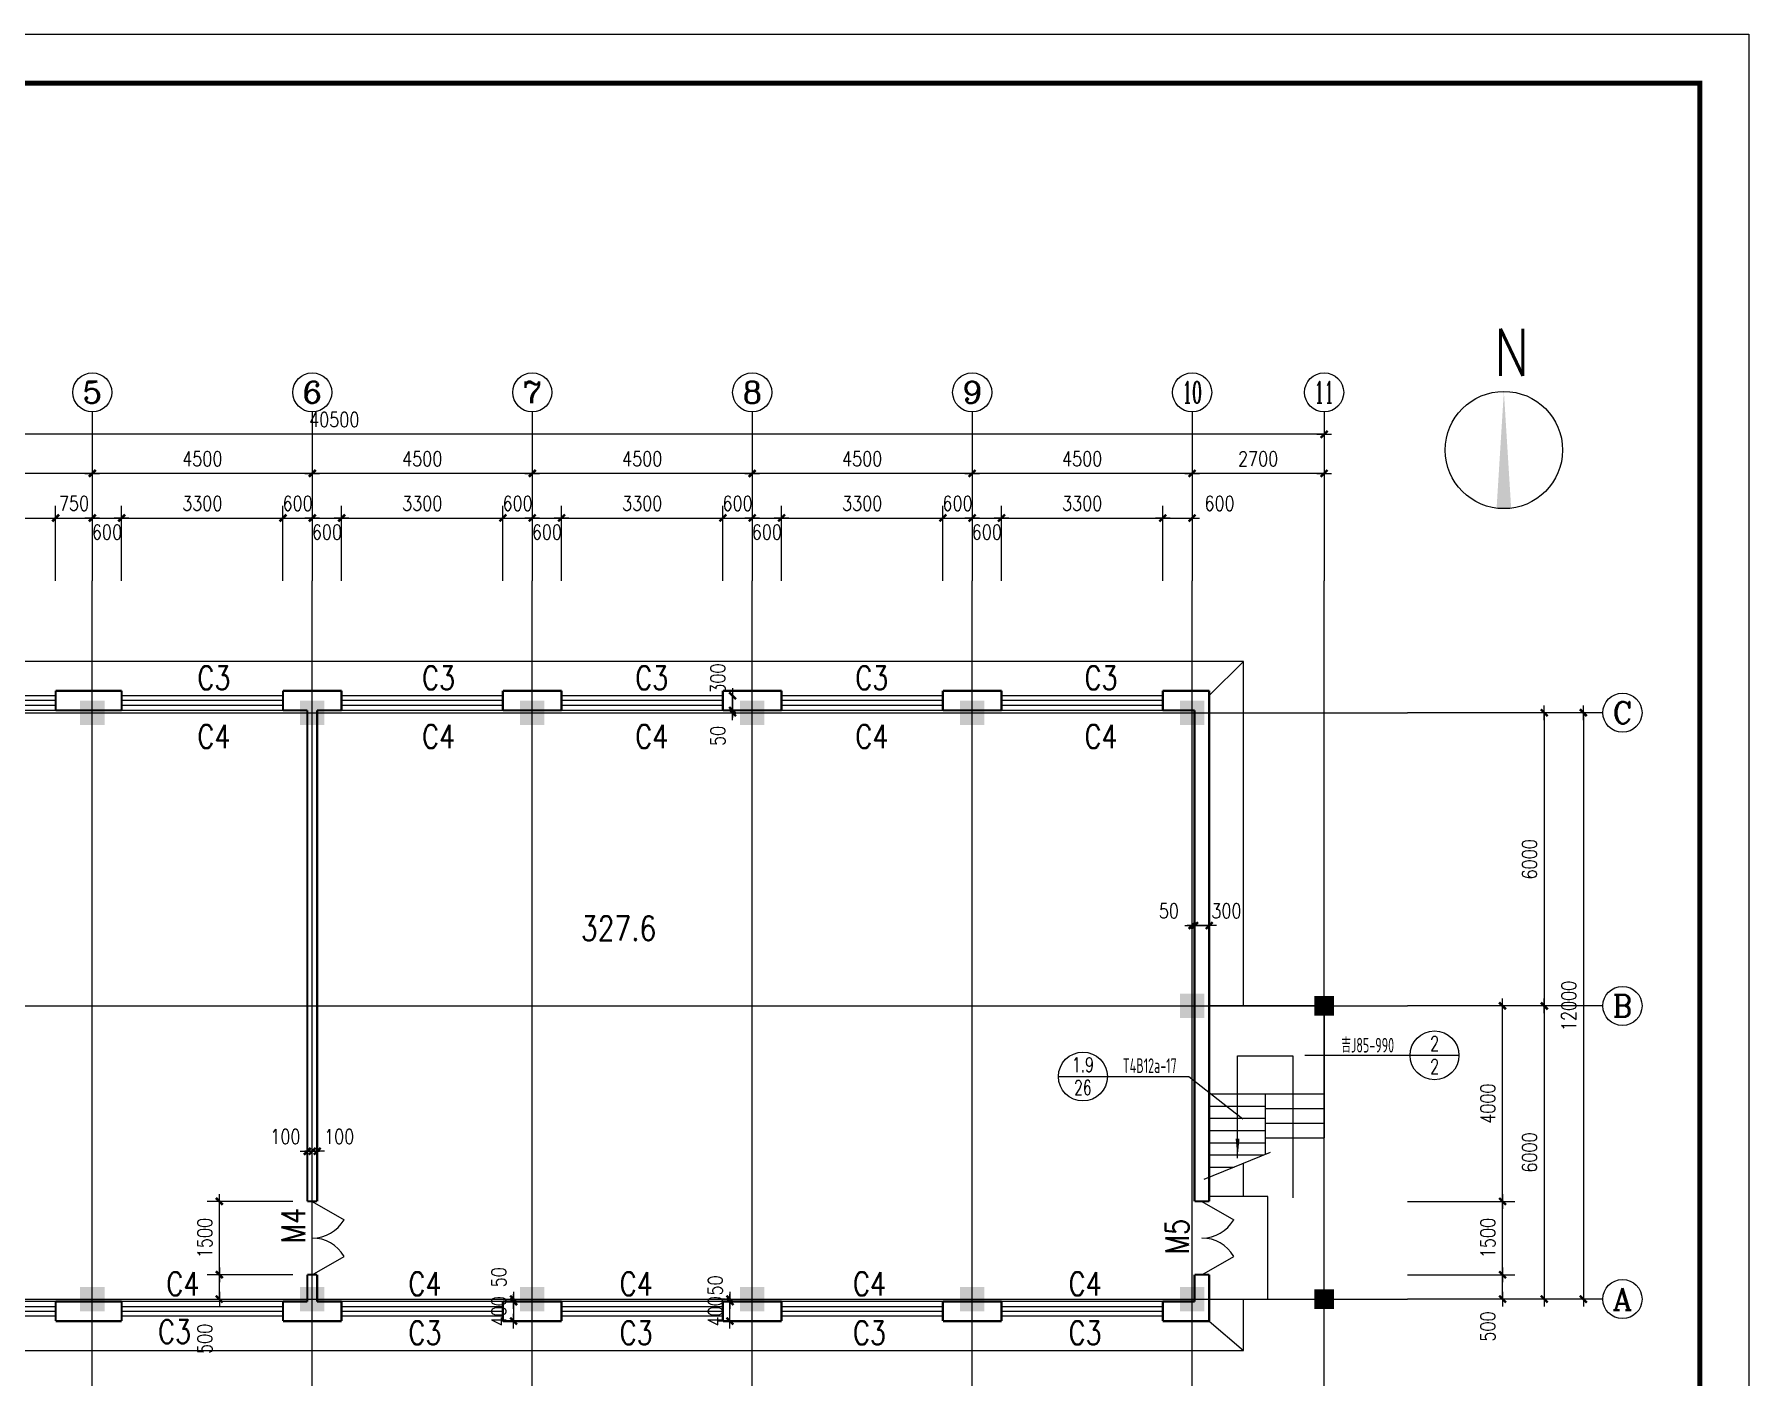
# Model space of a CAD drawing. Extents: x -354 to 59046, y -31184 to 54816.
# Drawn here: x 23974 to 59046, y 27344 to 54816 of the extents above; entities that cross this region are included whole.
import ezdxf
from ezdxf.enums import TextEntityAlignment as Align

# ---------------------------------------------------------------- set-up
doc = ezdxf.new("R2010")
doc.units = 0
doc.header["$LTSCALE"] = 1000
doc.header["$MEASUREMENT"] = 0
doc.linetypes.add('ACAD_ISO02W100', pattern=[15, 12, -3])
doc.layers.get('0').update_dxf_attribs({"linetype": 'CONTINUOUS'})
doc.layers.get('DEFPOINTS').update_dxf_attribs({"linetype": 'CONTINUOUS'})
for name, color, linetype in [('AXIS', 3, 'CONTINUOUS'), ('AXIS_TEXT', 7, 'CONTINUOUS'), ('COLUMN', 7, 'CONTINUOUS'), ('DOTE', 1, 'CONTINUOUS'), ('PUB_DIM', 3, 'CONTINUOUS'), ('PUB_TEXT', 7, 'CONTINUOUS'), ('PUB_TITLE', 4, 'CONTINUOUS'), ('STAIR', 2, 'CONTINUOUS'), ('WALL', 7, 'CONTINUOUS'), ('WINDOW', 2, 'CONTINUOUS'), ('WINDOW_TEXT', 7, 'CONTINUOUS')]:
    doc.layers.add(name, color=color, linetype=linetype)
doc.styles.add('_HZTXT', font='txt.shx', dxfattribs={"width": 0.8, "bigfont": 'hztxt.shx'})
doc.styles.add('COMPLEX', font='COMPLEX')
doc.styles.add('DIM_FONT', font='txt.shx', dxfattribs={"width": 0.8, "bigfont": 'hztxt.shx'})
doc.styles.add('SIMPLEX', font='SIMPLEX.SHX')
doc.styles.get("Standard").update_dxf_attribs({"font": 'txt.shx'})
doc.styles.add('线体', font='gbxwxt.shx', dxfattribs={"width": 0.85, "height": 250, "bigfont": 'gbhzfs.shx'})
doc.dimstyles.new('AXIS', dxfattribs={"dimtxt": 300, "dimasz": 1, "dimexe": 250, "dimexo": 300, "dimgap": 150, "dimtad": 1, "dimdec": 0, "dimzin": 0, "dimdsep": 46, "dimtxsty": 'DIM_FONT', "dimblk": '_DIMX', "dimcen": 0.09, "dimse1": 1, "dimse2": 1, "dimclrt": 7, "dimadec": 0, "dimazin": 0, "dimtfac": 1, "dimtdec": 0, "dimtix": 1, "dimtmove": 2, "dimatfit": 3, "dimldrblk": '_DIMX', "dimfxl": 0, "dimtolj": 1, "dimtzin": 0, "dimarcsym": 0})
doc.dimstyles.new('DIMA', dxfattribs={"dimtxt": 300, "dimasz": 1, "dimexe": 250, "dimexo": 300, "dimgap": 150, "dimtad": 1, "dimdec": 0, "dimzin": 0, "dimdsep": 46, "dimtxsty": 'DIM_FONT', "dimblk": '_DIMX', "dimcen": 0.09, "dimse1": 1, "dimclrt": 7, "dimadec": 0, "dimazin": 0, "dimtfac": 1, "dimtdec": 0, "dimtix": 1, "dimtmove": 2, "dimatfit": 3, "dimldrblk": '_DIMX', "dimfxl": 0, "dimtolj": 1, "dimtzin": 0, "dimarcsym": 0})
doc.dimstyles.new('DIMB', dxfattribs={"dimtxt": 300, "dimasz": 1, "dimexe": 250, "dimexo": 300, "dimgap": 150, "dimtad": 1, "dimdec": 0, "dimzin": 0, "dimdsep": 46, "dimtxsty": 'DIM_FONT', "dimblk": '_DIMX', "dimcen": 0.09, "dimse2": 1, "dimclrt": 7, "dimadec": 0, "dimazin": 0, "dimtfac": 1, "dimtdec": 0, "dimtix": 1, "dimtmove": 2, "dimatfit": 3, "dimldrblk": '_DIMX', "dimfxl": 0, "dimtolj": 1, "dimtzin": 0, "dimarcsym": 0})
doc.dimstyles.new('DIMN', dxfattribs={"dimtxt": 300, "dimasz": 1, "dimexe": 250, "dimexo": 300, "dimgap": 150, "dimtad": 1, "dimdec": 0, "dimzin": 0, "dimdsep": 46, "dimtxsty": 'DIM_FONT', "dimblk": '_DIMX', "dimcen": 0.09, "dimclrt": 7, "dimadec": 0, "dimazin": 0, "dimtfac": 1, "dimtdec": 0, "dimtix": 1, "dimtmove": 2, "dimatfit": 3, "dimldrblk": '_DIMX', "dimfxl": 0, "dimtolj": 1, "dimtzin": 0, "dimarcsym": 0})

# ---------------------------------------------------------------- blocks, each defined once
blk = doc.blocks.new('_AXISO')
blk.add_circle((0, 0), 0.5)
at = {"layer": 'AXIS_TEXT', "style": 'COMPLEX', "width": 1.041667}
blk.add_attdef('A', text='', height=0.56, dxfattribs=at).set_placement((-0.25, -0.28), (0.25, -0.28), align=Align.FIT)
blk = doc.blocks.new('_DIMX')
blk.add_line((-150, 0), (150, 0))
at = {"const_width": 50}
blk.add_lwpolyline([(-70, -70), (70, 70)], dxfattribs=at)
blk = doc.blocks.new('*D3')
at = {"layer": 'AXIS', "color": 0, "lineweight": -2}
blk.add_line((50360, 45830), (47662, 45830), dxfattribs=at)
at = {"layer": 'DEFPOINTS', "color": 0}
for p in [(47661, 45830), (47661, 43330), (50361, 43330)]:
    blk.add_point(p, dxfattribs=at)
at = {"layer": 'AXIS', "color": 0, "lineweight": -2, "rotation": 180}
blk.add_blockref('_DIMX', (47661, 45830), dxfattribs=at)
at = {"layer": 'AXIS', "color": 0, "lineweight": -2}
blk.add_blockref('_DIMX', (50361, 45830), dxfattribs=at)
at = {"layer": 'AXIS', "color": 7, "insert": (49011, 46130), "char_height": 300, "attachment_point": 5, "style": 'DIM_FONT'}
blk.add_mtext('\\A1;2700', dxfattribs=at)
blk = doc.blocks.new('*D4')
at = {"layer": 'AXIS', "color": 0, "lineweight": -2}
blk.add_line((47660, 45830), (43162, 45830), dxfattribs=at)
at = {"layer": 'DEFPOINTS', "color": 0}
for p in [(43161, 47788), (47661, 47788), (43161, 45830)]:
    blk.add_point(p, dxfattribs=at)
at = {"layer": 'AXIS', "color": 0, "lineweight": -2, "rotation": 180}
blk.add_blockref('_DIMX', (43161, 45830), dxfattribs=at)
at = {"layer": 'AXIS', "color": 0, "lineweight": -2}
blk.add_blockref('_DIMX', (47661, 45830), dxfattribs=at)
at = {"layer": 'AXIS', "color": 7, "insert": (45411, 46130), "char_height": 300, "attachment_point": 5, "style": 'DIM_FONT'}
blk.add_mtext('\\A1;4500', dxfattribs=at)
blk = doc.blocks.new('*D5')
at = {"layer": 'AXIS', "color": 0, "lineweight": -2}
blk.add_line((43160, 45830), (38662, 45830), dxfattribs=at)
at = {"layer": 'DEFPOINTS', "color": 0}
for p in [(38661, 47788), (43161, 47788), (38661, 45830)]:
    blk.add_point(p, dxfattribs=at)
at = {"layer": 'AXIS', "color": 0, "lineweight": -2, "rotation": 180}
blk.add_blockref('_DIMX', (38661, 45830), dxfattribs=at)
at = {"layer": 'AXIS', "color": 0, "lineweight": -2}
blk.add_blockref('_DIMX', (43161, 45830), dxfattribs=at)
at = {"layer": 'AXIS', "color": 7, "insert": (40911, 46130), "char_height": 300, "attachment_point": 5, "style": 'DIM_FONT'}
blk.add_mtext('\\A1;4500', dxfattribs=at)
blk = doc.blocks.new('*D6')
at = {"layer": 'AXIS', "color": 0, "lineweight": -2}
blk.add_line((38660, 45830), (34162, 45830), dxfattribs=at)
at = {"layer": 'DEFPOINTS', "color": 0}
for p in [(34161, 47788), (38661, 47788), (34161, 45830)]:
    blk.add_point(p, dxfattribs=at)
at = {"layer": 'AXIS', "color": 0, "lineweight": -2, "rotation": 180}
blk.add_blockref('_DIMX', (34161, 45830), dxfattribs=at)
at = {"layer": 'AXIS', "color": 0, "lineweight": -2}
blk.add_blockref('_DIMX', (38661, 45830), dxfattribs=at)
at = {"layer": 'AXIS', "color": 7, "insert": (36411, 46130), "char_height": 300, "attachment_point": 5, "style": 'DIM_FONT'}
blk.add_mtext('\\A1;4500', dxfattribs=at)
blk = doc.blocks.new('*D7')
at = {"layer": 'AXIS', "color": 0, "lineweight": -2}
blk.add_line((34160, 45830), (29662, 45830), dxfattribs=at)
at = {"layer": 'DEFPOINTS', "color": 0}
for p in [(29661, 47788), (34161, 47788), (29661, 45830)]:
    blk.add_point(p, dxfattribs=at)
at = {"layer": 'AXIS', "color": 0, "lineweight": -2, "rotation": 180}
blk.add_blockref('_DIMX', (29661, 45830), dxfattribs=at)
at = {"layer": 'AXIS', "color": 0, "lineweight": -2}
blk.add_blockref('_DIMX', (34161, 45830), dxfattribs=at)
at = {"layer": 'AXIS', "color": 7, "insert": (31911, 46130), "char_height": 300, "attachment_point": 5, "style": 'DIM_FONT'}
blk.add_mtext('\\A1;4500', dxfattribs=at)
blk = doc.blocks.new('*D8')
at = {"layer": 'AXIS', "color": 0, "lineweight": -2}
blk.add_line((29660, 45830), (25162, 45830), dxfattribs=at)
at = {"layer": 'DEFPOINTS', "color": 0}
for p in [(25161, 47788), (29661, 47788), (25161, 45830)]:
    blk.add_point(p, dxfattribs=at)
at = {"layer": 'AXIS', "color": 0, "lineweight": -2, "rotation": 180}
blk.add_blockref('_DIMX', (25161, 45830), dxfattribs=at)
at = {"layer": 'AXIS', "color": 0, "lineweight": -2}
blk.add_blockref('_DIMX', (29661, 45830), dxfattribs=at)
at = {"layer": 'AXIS', "color": 7, "insert": (27411, 46130), "char_height": 300, "attachment_point": 5, "style": 'DIM_FONT'}
blk.add_mtext('\\A1;4500', dxfattribs=at)
blk = doc.blocks.new('*D9')
at = {"layer": 'AXIS', "color": 0, "lineweight": -2}
blk.add_line((25160, 45830), (20362, 45830), dxfattribs=at)
at = {"layer": 'DEFPOINTS', "color": 0}
for p in [(20361, 47788), (25161, 47788), (20361, 45830)]:
    blk.add_point(p, dxfattribs=at)
at = {"layer": 'AXIS', "color": 0, "lineweight": -2, "rotation": 180}
blk.add_blockref('_DIMX', (20361, 45830), dxfattribs=at)
at = {"layer": 'AXIS', "color": 0, "lineweight": -2}
blk.add_blockref('_DIMX', (25161, 45830), dxfattribs=at)
at = {"layer": 'AXIS', "color": 7, "insert": (22761, 46130), "char_height": 300, "attachment_point": 5, "style": 'DIM_FONT'}
blk.add_mtext('\\A1;4800', dxfattribs=at)
blk = doc.blocks.new('*D13')
at = {"layer": 'AXIS', "color": 0, "lineweight": -2}
blk.add_line((50360, 46630), (9862, 46630), dxfattribs=at)
at = {"layer": 'DEFPOINTS', "color": 0}
for p in [(9861, 46630), (9861, 43330), (50361, 43330)]:
    blk.add_point(p, dxfattribs=at)
at = {"layer": 'AXIS', "color": 0, "lineweight": -2, "rotation": 180}
blk.add_blockref('_DIMX', (9861, 46630), dxfattribs=at)
at = {"layer": 'AXIS', "color": 0, "lineweight": -2}
blk.add_blockref('_DIMX', (50361, 46630), dxfattribs=at)
at = {"layer": 'AXIS', "color": 7, "insert": (30111, 46930), "char_height": 300, "attachment_point": 5, "style": 'DIM_FONT'}
blk.add_mtext('\\A1;40500', dxfattribs=at)
blk = doc.blocks.new('*D28')
at = {"layer": 'AXIS', "color": 0, "lineweight": -2}
blk.add_line((54864, 40931), (54864, 34933), dxfattribs=at)
at = {"layer": 'DEFPOINTS', "color": 0}
for p in [(51764, 40932), (51764, 34932), (54864, 34932)]:
    blk.add_point(p, dxfattribs=at)
at = {"layer": 'AXIS', "color": 0, "lineweight": -2}
for p, rotation in [((54864, 40932), 90), ((54864, 34932), 270)]:
    blk.add_blockref('_DIMX', p, dxfattribs=dict(at, rotation=rotation))
at = {"layer": 'AXIS', "color": 7, "insert": (54564, 37932), "char_height": 300, "attachment_point": 5, "rotation": 90, "style": 'DIM_FONT'}
blk.add_mtext('\\A1;6000', dxfattribs=at)
blk = doc.blocks.new('*D29')
at = {"layer": 'AXIS', "color": 0, "lineweight": -2}
blk.add_line((54864, 34931), (54864, 28933), dxfattribs=at)
at = {"layer": 'DEFPOINTS', "color": 0}
for p in [(51866, 34932), (51866, 28932), (54864, 28932)]:
    blk.add_point(p, dxfattribs=at)
at = {"layer": 'AXIS', "color": 0, "lineweight": -2}
for p, rotation in [((54864, 34932), 90), ((54864, 28932), 270)]:
    blk.add_blockref('_DIMX', p, dxfattribs=dict(at, rotation=rotation))
at = {"layer": 'AXIS', "color": 7, "insert": (54564, 31932), "char_height": 300, "attachment_point": 5, "rotation": 90, "style": 'DIM_FONT'}
blk.add_mtext('\\A1;6000', dxfattribs=at)
blk = doc.blocks.new('*D30')
at = {"layer": 'AXIS', "color": 0, "lineweight": -2}
blk.add_line((55664, 40931), (55664, 28933), dxfattribs=at)
at = {"layer": 'DEFPOINTS', "color": 0}
for p in [(51764, 40932), (51764, 28932), (55664, 28932)]:
    blk.add_point(p, dxfattribs=at)
at = {"layer": 'AXIS', "color": 0, "lineweight": -2}
for p, rotation in [((55664, 40932), 90), ((55664, 28932), 270)]:
    blk.add_blockref('_DIMX', p, dxfattribs=dict(at, rotation=rotation))
at = {"layer": 'AXIS', "color": 7, "insert": (55364, 34932), "char_height": 300, "attachment_point": 5, "rotation": 90, "style": 'DIM_FONT'}
blk.add_mtext('\\A1;12000', dxfattribs=at)
blk = doc.blocks.new('_FZH')
blk.add_solid([(-0.5, -0.5), (0.5, -0.5), (-0.5, 0.5), (0.5, 0.5)])
blk = doc.blocks.new('_DBLK1')
for p, q in [((-0.5, 0), (-0.25, -0.433)), ((0.5, 0), (0.25, -0.433))]:
    blk.add_line(p, q)
for centre, start, end in [((-0.5, 0), 300, 0), ((0.5, 0), 180, 240)]:
    blk.add_arc(centre, 0.5, start, end)
at = {"layer": 'WINDOW_TEXT', "style": 'SIMPLEX', "flags": 9}
blk.add_attdef('A', text='', height=1, dxfattribs=at).set_placement((0, 1.5), align=Align.MIDDLE)
blk = doc.blocks.new('_ARROW')
blk.add_solid([(0, 0), (-1, 0.1), (-1, -0.1)])
blk = doc.blocks.new('_WBLK')
for p, q in [((-0.5, 0.5), (0.5, 0.5)), ((0.5, 0.167), (-0.5, 0.167)), ((0.5, -0.167), (-0.5, -0.167)), ((-0.5, -0.5), (0.5, -0.5))]:
    blk.add_line(p, q)
at = {"layer": 'WINDOW_TEXT', "style": 'SIMPLEX', "flags": 9}
blk.add_attdef('A', text='', height=1, dxfattribs=at).set_placement((0, 1.5), align=Align.MIDDLE)
blk = doc.blocks.new('*D89')
at = {"layer": 'DEFPOINTS', "color": 0}
for p in [(25161, 44917), (24411, 43330), (25161, 43330)]:
    blk.add_point(p, dxfattribs=at)
at = {"layer": 'PUB_DIM', "color": 0, "lineweight": -2}
for p, q in [((24410, 44917), (24409, 44917)), ((24411, 43630), (24411, 45167)), ((24411, 44917), (25161, 44917)), ((25162, 44917), (25163, 44917))]:
    blk.add_line(p, q, dxfattribs=at)
blk.add_blockref('_DIMX', (24411, 44917), dxfattribs=at)
at = {"layer": 'PUB_DIM', "color": 0, "lineweight": -2, "rotation": 180}
blk.add_blockref('_DIMX', (25161, 44917), dxfattribs=at)
at = {"layer": 'PUB_DIM', "color": 7, "insert": (24786, 45217), "char_height": 300, "attachment_point": 5, "style": 'DIM_FONT'}
blk.add_mtext('\\A1;750', dxfattribs=at)
blk = doc.blocks.new('*D92')
at = {"layer": 'DEFPOINTS', "color": 0}
for p in [(29661, 44917), (29061, 43330), (29661, 43330)]:
    blk.add_point(p, dxfattribs=at)
at = {"layer": 'PUB_DIM', "color": 0, "lineweight": -2}
for p, q in [((29060, 44917), (29059, 44917)), ((29061, 43630), (29061, 45167)), ((29061, 44917), (29661, 44917)), ((29662, 44917), (29663, 44917))]:
    blk.add_line(p, q, dxfattribs=at)
blk.add_blockref('_DIMX', (29061, 44917), dxfattribs=at)
at = {"layer": 'PUB_DIM', "color": 0, "lineweight": -2, "rotation": 180}
blk.add_blockref('_DIMX', (29661, 44917), dxfattribs=at)
at = {"layer": 'PUB_DIM', "color": 7, "insert": (29361, 45217), "char_height": 300, "attachment_point": 5, "style": 'DIM_FONT'}
blk.add_mtext('\\A1;600', dxfattribs=at)
blk = doc.blocks.new('*D95')
at = {"layer": 'DEFPOINTS', "color": 0}
for p in [(34161, 44917), (33561, 43330), (34161, 43330)]:
    blk.add_point(p, dxfattribs=at)
at = {"layer": 'PUB_DIM', "color": 0, "lineweight": -2}
for p, q in [((33560, 44917), (33559, 44917)), ((33561, 43630), (33561, 45167)), ((33561, 44917), (34161, 44917)), ((34162, 44917), (34163, 44917))]:
    blk.add_line(p, q, dxfattribs=at)
blk.add_blockref('_DIMX', (33561, 44917), dxfattribs=at)
at = {"layer": 'PUB_DIM', "color": 0, "lineweight": -2, "rotation": 180}
blk.add_blockref('_DIMX', (34161, 44917), dxfattribs=at)
at = {"layer": 'PUB_DIM', "color": 7, "insert": (33861, 45217), "char_height": 300, "attachment_point": 5, "style": 'DIM_FONT'}
blk.add_mtext('\\A1;600', dxfattribs=at)
blk = doc.blocks.new('*D98')
at = {"layer": 'DEFPOINTS', "color": 0}
for p in [(38661, 44917), (38061, 43330), (38661, 43330)]:
    blk.add_point(p, dxfattribs=at)
at = {"layer": 'PUB_DIM', "color": 0, "lineweight": -2}
for p, q in [((38060, 44917), (38059, 44917)), ((38061, 43630), (38061, 45167)), ((38061, 44917), (38661, 44917)), ((38662, 44917), (38663, 44917))]:
    blk.add_line(p, q, dxfattribs=at)
blk.add_blockref('_DIMX', (38061, 44917), dxfattribs=at)
at = {"layer": 'PUB_DIM', "color": 0, "lineweight": -2, "rotation": 180}
blk.add_blockref('_DIMX', (38661, 44917), dxfattribs=at)
at = {"layer": 'PUB_DIM', "color": 7, "insert": (38361, 45217), "char_height": 300, "attachment_point": 5, "style": 'DIM_FONT'}
blk.add_mtext('\\A1;600', dxfattribs=at)
blk = doc.blocks.new('*D101')
at = {"layer": 'DEFPOINTS', "color": 0}
for p in [(43161, 44917), (42561, 43330), (43161, 43330)]:
    blk.add_point(p, dxfattribs=at)
at = {"layer": 'PUB_DIM', "color": 0, "lineweight": -2}
for p, q in [((42560, 44917), (42559, 44917)), ((42561, 43630), (42561, 45167)), ((42561, 44917), (43161, 44917)), ((43162, 44917), (43163, 44917))]:
    blk.add_line(p, q, dxfattribs=at)
blk.add_blockref('_DIMX', (42561, 44917), dxfattribs=at)
at = {"layer": 'PUB_DIM', "color": 0, "lineweight": -2, "rotation": 180}
blk.add_blockref('_DIMX', (43161, 44917), dxfattribs=at)
at = {"layer": 'PUB_DIM', "color": 7, "insert": (42861, 45217), "char_height": 300, "attachment_point": 5, "style": 'DIM_FONT'}
blk.add_mtext('\\A1;600', dxfattribs=at)
blk = doc.blocks.new('*D152')
at = {"layer": 'DEFPOINTS', "color": 0}
for p in [(29561, 31957), (29661, 31957), (29661, 31957)]:
    blk.add_point(p, dxfattribs=at)
at = {"layer": 'PUB_DIM', "color": 0, "lineweight": -2}
for p, q in [((29560, 31957), (29559, 31957)), ((29561, 31957), (29661, 31957)), ((29662, 31957), (29663, 31957))]:
    blk.add_line(p, q, dxfattribs=at)
blk.add_blockref('_DIMX', (29561, 31957), dxfattribs=at)
at = {"layer": 'PUB_DIM', "color": 0, "lineweight": -2, "rotation": 180}
blk.add_blockref('_DIMX', (29661, 31957), dxfattribs=at)
at = {"layer": 'PUB_DIM', "color": 7, "insert": (29111, 32257), "char_height": 300, "attachment_point": 5, "style": 'DIM_FONT'}
blk.add_mtext('\\A1;100', dxfattribs=at)
blk = doc.blocks.new('*D153')
at = {"layer": 'DEFPOINTS', "color": 0}
for p in [(29661, 31957), (29761, 31957), (29761, 31957)]:
    blk.add_point(p, dxfattribs=at)
at = {"layer": 'PUB_DIM', "color": 0, "lineweight": -2}
for p, q in [((29660, 31957), (29659, 31957)), ((29661, 31957), (29761, 31957)), ((29762, 31957), (29763, 31957))]:
    blk.add_line(p, q, dxfattribs=at)
blk.add_blockref('_DIMX', (29661, 31957), dxfattribs=at)
at = {"layer": 'PUB_DIM', "color": 0, "lineweight": -2, "rotation": 180}
blk.add_blockref('_DIMX', (29761, 31957), dxfattribs=at)
at = {"layer": 'PUB_DIM', "color": 7, "insert": (30211, 32257), "char_height": 300, "attachment_point": 5, "style": 'DIM_FONT'}
blk.add_mtext('\\A1;100', dxfattribs=at)
blk = doc.blocks.new('*D166')
at = {"layer": 'DEFPOINTS', "color": 0}
for p in [(47661, 36577), (47711, 36577), (47711, 36577)]:
    blk.add_point(p, dxfattribs=at)
at = {"layer": 'PUB_DIM', "color": 0, "lineweight": -2}
for p, q in [((47660, 36577), (47659, 36577)), ((47661, 36577), (47711, 36577)), ((47712, 36577), (47713, 36577))]:
    blk.add_line(p, q, dxfattribs=at)
blk.add_blockref('_DIMX', (47661, 36577), dxfattribs=at)
at = {"layer": 'PUB_DIM', "color": 0, "lineweight": -2, "rotation": 180}
blk.add_blockref('_DIMX', (47711, 36577), dxfattribs=at)
at = {"layer": 'PUB_DIM', "color": 7, "insert": (47186, 36877), "char_height": 300, "attachment_point": 5, "style": 'DIM_FONT'}
blk.add_mtext('\\A1;50', dxfattribs=at)
blk = doc.blocks.new('*D167')
at = {"layer": 'DEFPOINTS', "color": 0}
for p in [(47711, 36577), (48011, 36577), (48011, 36577)]:
    blk.add_point(p, dxfattribs=at)
at = {"layer": 'PUB_DIM', "color": 0, "lineweight": -2}
for p, q in [((47710, 36577), (47709, 36577)), ((47711, 36577), (48011, 36577)), ((48012, 36577), (48013, 36577))]:
    blk.add_line(p, q, dxfattribs=at)
blk.add_blockref('_DIMX', (47711, 36577), dxfattribs=at)
at = {"layer": 'PUB_DIM', "color": 0, "lineweight": -2, "rotation": 180}
blk.add_blockref('_DIMX', (48011, 36577), dxfattribs=at)
at = {"layer": 'PUB_DIM', "color": 7, "insert": (48361, 36877), "char_height": 300, "attachment_point": 5, "style": 'DIM_FONT'}
blk.add_mtext('\\A1;300', dxfattribs=at)
blk = doc.blocks.new('*D168')
at = {"layer": 'DEFPOINTS', "color": 0}
for p in [(38259, 40982), (38259, 40982), (38259, 40932)]:
    blk.add_point(p, dxfattribs=at)
at = {"layer": 'PUB_DIM', "color": 0, "lineweight": -2}
for p, q in [((38259, 40983), (38259, 40984)), ((38259, 40932), (38259, 40982)), ((38259, 40931), (38259, 40930))]:
    blk.add_line(p, q, dxfattribs=at)
for p, rotation in [((38259, 40982), 270), ((38259, 40932), 90)]:
    blk.add_blockref('_DIMX', p, dxfattribs=dict(at, rotation=rotation))
at = {"layer": 'PUB_DIM', "color": 7, "insert": (37959, 40457), "char_height": 300, "attachment_point": 5, "rotation": 90, "style": 'DIM_FONT'}
blk.add_mtext('\\A1;50', dxfattribs=at)
blk = doc.blocks.new('*D169')
at = {"layer": 'DEFPOINTS', "color": 0}
for p in [(38259, 41282), (38259, 41282), (38259, 40982)]:
    blk.add_point(p, dxfattribs=at)
at = {"layer": 'PUB_DIM', "color": 0, "lineweight": -2}
for p, q in [((38259, 41283), (38259, 41284)), ((38259, 40982), (38259, 41282)), ((38259, 40981), (38259, 40980))]:
    blk.add_line(p, q, dxfattribs=at)
for p, rotation in [((38259, 41282), 270), ((38259, 40982), 90)]:
    blk.add_blockref('_DIMX', p, dxfattribs=dict(at, rotation=rotation))
at = {"layer": 'PUB_DIM', "color": 7, "insert": (37959, 41632), "char_height": 300, "attachment_point": 5, "rotation": 90, "style": 'DIM_FONT'}
blk.add_mtext('\\A1;300', dxfattribs=at)
blk = doc.blocks.new('*D172')
at = {"layer": 'DEFPOINTS', "color": 0}
for p in [(33780, 28882), (34780, 28932), (34780, 28882)]:
    blk.add_point(p, dxfattribs=at)
at = {"layer": 'PUB_DIM', "color": 0, "lineweight": -2}
for p, q in [((33780, 28933), (33780, 28934)), ((33780, 28932), (33780, 28882)), ((33780, 28881), (33780, 28880))]:
    blk.add_line(p, q, dxfattribs=at)
for p, rotation in [((33780, 28932), 270), ((33780, 28882), 90)]:
    blk.add_blockref('_DIMX', p, dxfattribs=dict(at, rotation=rotation))
at = {"layer": 'PUB_DIM', "color": 7, "insert": (33480, 29379), "char_height": 300, "attachment_point": 5, "rotation": 90, "style": 'DIM_FONT'}
blk.add_mtext('\\A1;50', dxfattribs=at)
blk = doc.blocks.new('_NORTH')
blk.add_circle((0, 0), 1200)
blk.add_solid([(-1191, 149), (-1191, -149), (1200, 0)])
blk = doc.blocks.new('*D283')
at = {"layer": 'DEFPOINTS', "color": 0}
for p in [(38206, 28882), (39261, 28882), (39261, 28482)]:
    blk.add_point(p, dxfattribs=at)
at = {"layer": 'WALL', "color": 0, "lineweight": -2}
for p, q in [((38961, 28882), (37956, 28882)), ((38206, 28883), (38206, 28884)), ((38206, 28482), (38206, 28882)), ((38961, 28482), (37956, 28482)), ((38206, 28481), (38206, 28480))]:
    blk.add_line(p, q, dxfattribs=at)
for p, rotation in [((38206, 28882), 270), ((38206, 28482), 90)]:
    blk.add_blockref('_DIMX', p, dxfattribs=dict(at, rotation=rotation))
at = {"layer": 'WALL', "color": 7, "insert": (37906, 28682), "char_height": 300, "attachment_point": 5, "rotation": 90, "style": 'DIM_FONT'}
blk.add_mtext('\\A1;400', dxfattribs=at)
blk = doc.blocks.new('*D284')
at = {"layer": 'DEFPOINTS', "color": 0}
for p in [(38206, 28932), (38411, 28932), (38411, 28882)]:
    blk.add_point(p, dxfattribs=at)
at = {"layer": 'WALL', "color": 0, "lineweight": -2}
for p, q in [((38111, 28932), (37956, 28932)), ((38111, 28882), (37956, 28882)), ((38206, 28933), (38206, 28934)), ((38206, 28882), (38206, 28932)), ((38206, 28881), (38206, 28880))]:
    blk.add_line(p, q, dxfattribs=at)
for p, rotation in [((38206, 28932), 270), ((38206, 28882), 90)]:
    blk.add_blockref('_DIMX', p, dxfattribs=dict(at, rotation=rotation))
at = {"layer": 'WALL', "color": 7, "insert": (37906, 29212), "char_height": 300, "attachment_point": 5, "rotation": 90, "style": 'DIM_FONT'}
blk.add_mtext('\\A1;50', dxfattribs=at)
blk = doc.blocks.new('*D285')
at = {"layer": 'DEFPOINTS', "color": 0}
for p in [(33911, 28882), (33780, 28482), (33911, 28482)]:
    blk.add_point(p, dxfattribs=at)
at = {"layer": 'WALL', "color": 0, "lineweight": -2}
for p, q in [((33611, 28882), (33530, 28882)), ((33780, 28883), (33780, 28884)), ((33780, 28882), (33780, 28482)), ((33611, 28482), (33530, 28482)), ((33780, 28481), (33780, 28480))]:
    blk.add_line(p, q, dxfattribs=at)
for p, rotation in [((33780, 28882), 270), ((33780, 28482), 90)]:
    blk.add_blockref('_DIMX', p, dxfattribs=dict(at, rotation=rotation))
at = {"layer": 'WALL', "color": 7, "insert": (33480, 28682), "char_height": 300, "attachment_point": 5, "rotation": 90, "style": 'DIM_FONT'}
blk.add_mtext('\\A1;400', dxfattribs=at)

msp = doc.modelspace()

# ---------------------------------------------------------------- linework, layer by layer
for p, q in [((48710.8, 41982.4), (8810.8, 41982.4)), ((48010.8, 41282.4), (48710.8, 41982.4)), ((48710.8, 34932.4), (48710.8, 41982.4)), ((50360.8, 34932.4), (48010.8, 34932.4)), ((50360.8, 34932.4), (50360.8, 32232.4)), ((48010.8, 33132.4), (50360.8, 33132.4)), ((49160.8, 31895.3), (49160.8, 33132.4)), ((48010.8, 32882.4), (49160.8, 32882.4)), ((48010.8, 32632.4), (49160.8, 32632.4)), ((49160.8, 32832.4), (50360.8, 32832.4)), ((48010.8, 32382.4), (49160.8, 32382.4)), ((49160.8, 32532.4), (50360.8, 32532.4)), ((47907.6, 31383.5), (49266.7, 31938.6)), ((48010.8, 32132.4), (49160.8, 32132.4)), ((49160.8, 32232.4), (50360.8, 32232.4)), ((48010.8, 31882.4), (49129.1, 31882.4)), ((48010.8, 31632.4), (48517.1, 31632.4)), ((48710.8, 31032.4), (48710.8, 31711.5)), ((49210.8, 31032.4), (48010.8, 31032.4)), ((49210.8, 28932.4), (49210.8, 31032.4)), ((48010.8, 28932.4), (49210.8, 28932.4)), ((48710.8, 27882.4), (48710.8, 28932.4)), ((48010.8, 28482.4), (48710.8, 27882.4)), ((20360.8, 27882.4), (48710.8, 27882.4))]:
    msp.add_line(p, q)
at = {"layer": 'AXIS'}
for p, q in [((25160.8, 47088), (25160.8, 43630.1)), ((29660.8, 47088), (29660.8, 43630.1)), ((34160.8, 47088), (34160.8, 43630.1)), ((38660.8, 47088), (38660.8, 43630.1)), ((43160.8, 47088), (43160.8, 43630.1)), ((47660.8, 47088), (47660.8, 43630.1)), ((50360.8, 47088), (50360.8, 43630.1)), ((56063.7, 40932.4), (52063.7, 40932.4)), ((56063.7, 34932.4), (52063.7, 34932.4)), ((56063.7, 28932.4), (52063.7, 28932.4))]:
    msp.add_line(p, q, dxfattribs=at)
at = {"layer": 'DOTE'}
for p, q in [((25160.8, 25868.9), (25160.8, 43630.1)), ((29660.8, 25868.9), (29660.8, 43630.1)), ((34160.8, 25868.9), (34160.8, 43630.1)), ((38660.8, 25868.9), (38660.8, 43630.1)), ((43160.8, 25868.9), (43160.8, 43630.1)), ((47660.8, 25868.9), (47660.8, 43630.1)), ((50360.8, 25868.9), (50360.8, 43630.1)), ((7878.1, 40932.4), (52063.7, 40932.4)), ((7878.1, 34932.4), (52063.7, 34932.4)), ((7878.1, 28932.4), (52063.7, 28932.4))]:
    msp.add_line(p, q, dxfattribs=at)
at = {"layer": 'PUB_DIM'}
msp.add_lwpolyline([(48589.7, 31818.6), (48589.7, 33910), (49721, 33910), (49721, 31005.9)], dxfattribs=at)
at = {"layer": 'PUB_TITLE'}
msp.add_lwpolyline([(-353.5, 12816.4), (-353.5, 54816.4), (59046.5, 54816.4), (59046.5, 12816.4)], close=True, dxfattribs=at)
at = {"layer": 'PUB_TITLE', "const_width": 100}
msp.add_lwpolyline([(2146.5, 13816.4), (58046.5, 13816.4), (58046.5, 53816.4), (2146.5, 53816.4)], close=True, dxfattribs=at)
at = {"layer": 'STAIR'}
for p, q in [((53118.9, 33920), (49967.3, 33920)), ((44926.4, 33487.6), (47592.2, 33487.6)), ((47592.2, 33487.6), (48697.1, 32621.9))]:
    msp.add_line(p, q, dxfattribs=at)
for centre in [(52618.9, 33920), (45426.4, 33487.6)]:
    msp.add_circle(centre, 500, dxfattribs=at)
at = {"layer": 'WALL', "const_width": 45}
for points in [[(25760.8, 41382.4), (24410.8, 41382.4)], [(24410.8, 41382.4), (24410.8, 40982.4)], [(25760.8, 41382.4), (25760.8, 40982.4)], [(30260.8, 41382.4), (29060.8, 41382.4)], [(29060.8, 41382.4), (29060.8, 40982.4)], [(30260.8, 41382.4), (30260.8, 40982.4)], [(34760.8, 41382.4), (33560.8, 41382.4)], [(33560.8, 41382.4), (33560.8, 40982.4)], [(34760.8, 41382.4), (34760.8, 40982.4)], [(39260.8, 41382.4), (38060.8, 41382.4)], [(38060.8, 41382.4), (38060.8, 40982.4)], [(39260.8, 41382.4), (39260.8, 40982.4)], [(43760.8, 41382.4), (42560.8, 41382.4)], [(42560.8, 41382.4), (42560.8, 40982.4)], [(43760.8, 41382.4), (43760.8, 40982.4)], [(47060.8, 41382.4), (47060.8, 40982.4)], [(48010.8, 41382.4), (47060.8, 41382.4)], [(48010.8, 30932.4), (48010.8, 41382.4)], [(25760.8, 40982.4), (24410.8, 40982.4)], [(29560.8, 40982.4), (29060.8, 40982.4)], [(29560.8, 40982.4), (29560.8, 30932.4)], [(29760.8, 40982.4), (29760.8, 30932.4)], [(30260.8, 40982.4), (29760.8, 40982.4)], [(34760.8, 40982.4), (33560.8, 40982.4)], [(39260.8, 40982.4), (38060.8, 40982.4)], [(43760.8, 40982.4), (42560.8, 40982.4)], [(47710.8, 40982.4), (47060.8, 40982.4)], [(47710.8, 30932.4), (47710.8, 40982.4)], [(29560.8, 30932.4), (29760.8, 30932.4)], [(48010.8, 30932.4), (47710.8, 30932.4)], [(29560.8, 29432.4), (29760.8, 29432.4)], [(29560.8, 29432.4), (29560.8, 28882.4)], [(29760.8, 29432.4), (29760.8, 28882.4)], [(47710.8, 28882.4), (47710.8, 29432.4)], [(48010.8, 29432.4), (47710.8, 29432.4)], [(48010.8, 28482.4), (48010.8, 29432.4)], [(24410.8, 28882.4), (25760.8, 28882.4)], [(24410.8, 28482.4), (24410.8, 28882.4)], [(25760.8, 28482.4), (25760.8, 28882.4)], [(29060.8, 28882.4), (29560.8, 28882.4)], [(29060.8, 28482.4), (29060.8, 28882.4)], [(29760.8, 28882.4), (30260.8, 28882.4)], [(30260.8, 28482.4), (30260.8, 28882.4)], [(33560.8, 28882.4), (34760.8, 28882.4)], [(33560.8, 28482.4), (33560.8, 28882.4)], [(34760.8, 28482.4), (34760.8, 28882.4)], [(38060.8, 28882.4), (39260.8, 28882.4)], [(38060.8, 28482.4), (38060.8, 28882.4)], [(39260.8, 28482.4), (39260.8, 28882.4)], [(42560.8, 28882.4), (43760.8, 28882.4)], [(42560.8, 28482.4), (42560.8, 28882.4)], [(43760.8, 28482.4), (43760.8, 28882.4)], [(47060.8, 28882.4), (47710.8, 28882.4)], [(47060.8, 28482.4), (47060.8, 28882.4)], [(24410.8, 28482.4), (25760.8, 28482.4)], [(29060.8, 28482.4), (30260.8, 28482.4)], [(33560.8, 28482.4), (34760.8, 28482.4)], [(38060.8, 28482.4), (39260.8, 28482.4)], [(42560.8, 28482.4), (43760.8, 28482.4)], [(47060.8, 28482.4), (48010.8, 28482.4)]]:
    msp.add_lwpolyline(points, dxfattribs=at)

# ---------------------------------------------------------------- block references
at = {"layer": 'AXIS'}
ref = msp.add_blockref('_AXISO', (25160.8, 47488), dxfattribs=dict(at, xscale=800, yscale=800, zscale=800))
ref.add_attrib('A', '5', dxfattribs={"layer": 'AXIS_TEXT', "height": 448, "style": 'COMPLEX', "width": 1.339286}).set_placement((24960.8, 47264), (25360.8, 47264), align=Align.FIT)
ref = msp.add_blockref('_AXISO', (29660.8, 47488), dxfattribs=dict(at, xscale=800, yscale=800, zscale=800))
ref.add_attrib('A', '6', dxfattribs={"layer": 'AXIS_TEXT', "height": 448, "style": 'COMPLEX', "width": 1.339286}).set_placement((29460.8, 47264), (29860.8, 47264), align=Align.FIT)
ref = msp.add_blockref('_AXISO', (34160.8, 47488), dxfattribs=dict(at, xscale=800, yscale=800, zscale=800))
ref.add_attrib('A', '7', dxfattribs={"layer": 'AXIS_TEXT', "height": 448, "style": 'COMPLEX', "width": 1.339286}).set_placement((33960.8, 47264), (34360.8, 47264), align=Align.FIT)
ref = msp.add_blockref('_AXISO', (38660.8, 47488), dxfattribs=dict(at, xscale=800, yscale=800, zscale=800))
ref.add_attrib('A', '8', dxfattribs={"layer": 'AXIS_TEXT', "height": 448, "style": 'COMPLEX', "width": 1.339286}).set_placement((38460.8, 47264), (38860.8, 47264), align=Align.FIT)
ref = msp.add_blockref('_AXISO', (43160.8, 47488), dxfattribs=dict(at, xscale=800, yscale=800, zscale=800))
ref.add_attrib('A', '9', dxfattribs={"layer": 'AXIS_TEXT', "height": 448, "style": 'COMPLEX', "width": 1.339286}).set_placement((42960.8, 47264), (43360.8, 47264), align=Align.FIT)
ref = msp.add_blockref('_AXISO', (47660.8, 47488), dxfattribs=dict(at, xscale=800, yscale=800, zscale=800))
ref.add_attrib('A', '10', dxfattribs={"layer": 'AXIS_TEXT', "height": 448, "style": 'COMPLEX', "width": 0.646552}).set_placement((47460.8, 47264), (47860.8, 47264), align=Align.FIT)
ref = msp.add_blockref('_AXISO', (50360.8, 47488), dxfattribs=dict(at, xscale=800, yscale=800, zscale=800))
ref.add_attrib('A', '11', dxfattribs={"layer": 'AXIS_TEXT', "height": 448, "style": 'COMPLEX', "width": 0.78125}).set_placement((50160.8, 47264), (50560.8, 47264), align=Align.FIT)
ref = msp.add_blockref('_AXISO', (56463.7, 40932.4), dxfattribs=dict(at, xscale=800, yscale=800, zscale=800))
ref.add_attrib('A', 'C', dxfattribs={"layer": 'AXIS_TEXT', "height": 448, "style": 'COMPLEX', "width": 1.25}).set_placement((56263.7, 40708.4), (56663.7, 40708.4), align=Align.FIT)
ref = msp.add_blockref('_AXISO', (56463.7, 34932.4), dxfattribs=dict(at, xscale=800, yscale=800, zscale=800))
ref.add_attrib('A', 'B', dxfattribs={"layer": 'AXIS_TEXT', "height": 448, "style": 'COMPLEX', "width": 1.102941}).set_placement((56263.7, 34708.4), (56663.7, 34708.4), align=Align.FIT)
at = {"layer": 'AXIS', "xscale": 800, "yscale": 800, "zscale": 800}
msp.add_blockref('_AXISO', (56463.7, 28932.4), dxfattribs=at).add_auto_attribs({'A': 'A'})
at = {"layer": 'COLUMN'}
for p, xscale, yscale, zscale in [((25160.8, 40932.4), 500, 500, 500), ((29660.8, 40932.4), 500, 500, 500), ((34160.8, 40932.4), 500, 500, 500), ((38660.8, 40932.4), 500, 500, 500), ((43160.8, 40932.4), 500, 500, 500), ((47660.8, 40932.4), 500, 500, 500), ((47660.8, 34932.4), 500, 500, 500), ((50360.8, 34932.4), 400, 400, 400), ((25160.8, 28932.4), 500, 500, 500), ((29660.8, 28932.4), 500, 500, 500), ((34160.8, 28932.4), 500, 500, 500), ((38660.8, 28932.4), 500, 500, 500), ((43160.8, 28932.4), 500, 500, 500), ((47660.8, 28932.4), 500, 500, 500), ((50360.8, 28932.4), 400, 400, 400)]:
    msp.add_blockref('_FZH', p, dxfattribs=dict(at, xscale=xscale, yscale=yscale, zscale=zscale))
at = {"layer": 'PUB_DIM', "rotation": 90}
msp.add_blockref('_NORTH', (54037.7, 46308.7), dxfattribs=at)
at = {"layer": 'PUB_DIM', "xscale": 400, "yscale": 400, "zscale": 400, "rotation": 270}
msp.add_blockref('_ARROW', (48589.7, 31818.6), dxfattribs=at)
at = {"layer": 'WINDOW', "xscale": 3300, "zscale": 3300}
for p, yscale in [((22760.8, 41132.4), 299.9999999999981), ((27410.8, 41132.4), 299.9999999999981), ((31910.8, 41132.4), 299.9999999999981), ((36410.8, 41132.4), 300), ((40910.8, 41132.4), 299.9999999999981), ((45410.8, 41132.4), 300)]:
    msp.add_blockref('_WBLK', p, dxfattribs=dict(at, yscale=yscale))
at = {"layer": 'WINDOW'}
for name, p, xscale, yscale, zscale, rotation in [('_DBLK1', (29660.8, 30182.4), 1500, 1500, 1500, 90), ('_DBLK1', (47860.8, 30182.4), 1500, 1500, 1500, 90), ('_WBLK', (22760.8, 28732.4), 3300, 300, 3300, 180), ('_WBLK', (27410.8, 28732.4), 3300, 300, 3300, 180), ('_WBLK', (31910.8, 28732.4), 3300, 300, 3300, 180), ('_WBLK', (36410.8, 28732.4), 3300, 299.9999999999999, 3300, 180), ('_WBLK', (40910.8, 28732.4), 3300, 300, 3300, 180), ('_WBLK', (45410.8, 28732.4), 3300, 300, 3300, 180)]:
    msp.add_blockref(name, p, dxfattribs=dict(at, xscale=xscale, yscale=yscale, zscale=zscale, rotation=rotation))

# ---------------------------------------------------------------- texts
at = {"layer": 'PUB_DIM', "style": '线体', "width": 0.7}
msp.add_text('吉J85-990', height=300, dxfattribs=at).set_placement((51251.7, 34142.9), align=Align.MIDDLE)
at = {"layer": 'PUB_DIM', "width": 0.7}
for s, p in [('2', (52620.6, 34161.8)), ('1.9', (45424.8, 33729.4)), ('2', (52620.6, 33691.9)), ('26', (45424.8, 33259.5))]:
    msp.add_text(s, height=300, dxfattribs=at).set_placement(p, align=Align.MIDDLE)
at = {"layer": 'PUB_TEXT', "style": '_HZTXT', "width": 0.8}
for s, height, p in [('N', 960, (53833.7, 47826.3)), ('C3', 480, (27312.9, 41405.5)), ('C3', 480, (31908.5, 41405.5)), ('C3', 480, (36269.6, 41405.5)), ('C3', 480, (40771.4, 41405.5)), ('C3', 480, (45460.8, 41405.5)), ('C4', 480, (27312.9, 40204.3)), ('C4', 480, (31908.5, 40204.3)), ('C4', 480, (36269.6, 40204.3)), ('C4', 480, (40771.4, 40204.3)), ('C4', 480, (45460.8, 40204.3)), ('C4', 480, (26677, 29004.9)), ('C4', 480, (31629, 29004.9)), ('C4', 480, (35950.7, 29004.9)), ('C4', 480, (40722.7, 29004.9)), ('C4', 480, (45134.4, 29004.9)), ('C3', 480, (26507.9, 28026.8)), ('C3', 480, (31629, 28003.8)), ('C3', 480, (35950.7, 28003.8)), ('C3', 480, (40722.7, 28003.8)), ('C3', 480, (45134.4, 28003.8))]:
    msp.add_text(s, height=height, dxfattribs=at).set_placement(p)
for s, p in [('M4', (29513.5, 30074.8)), ('M5', (47595.8, 29849.9))]:
    msp.add_text(s, height=480, rotation=90, dxfattribs=at).set_placement(p)
at = {"layer": 'STAIR', "style": '线体', "width": 0.7}
msp.add_text('T4B12a-17', height=300, dxfattribs=at).set_placement((46793.6, 33710.4), align=Align.MIDDLE)
at = {"layer": 'WALL', "linetype": 'ACAD_ISO02W100', "lineweight": 5, "insert": (35156.7, 36770.1), "char_height": 500, "width": 4989.073, "attachment_point": 1, "style": 'DIM_FONT'}
msp.add_mtext('327.6', dxfattribs=at)

# ---------------------------------------------------------------- dimensions: what is measured, and where the dimension line sits
at = {"layer": 'AXIS'}
for base, p1, p2, picture, middle in [((20360.8, 45830.1), (25160.8, 47788), (20360.8, 47788), '*D9', (22760.8, 46130.1)), ((25160.8, 45830.1), (29660.8, 47788), (25160.8, 47788), '*D8', (27410.8, 46130.1)), ((29660.8, 45830.1), (34160.8, 47788), (29660.8, 47788), '*D7', (31910.8, 46130.1)), ((34160.8, 45830.1), (38660.8, 47788), (34160.8, 47788), '*D6', (36410.8, 46130.1)), ((38660.8, 45830.1), (43160.8, 47788), (38660.8, 47788), '*D5', (40910.8, 46130.1)), ((43160.8, 45830.1), (47660.8, 47788), (43160.8, 47788), '*D4', (45410.8, 46130.1))]:
    dim = msp.add_linear_dim(base=base, p1=p1, p2=p2, dimstyle='AXIS', dxfattribs=at)
    dim.commit()
    dim.dimension.update_dxf_attribs({"geometry": picture, "text_midpoint": middle})
for p1, p2, distance, picture, middle in [((50360.8, 43330.1), (9860.8, 43330.1), -3300, '*D13', (30110.8, 46930.1)), ((50360.8, 43330.1), (47660.8, 43330.1), -2500, '*D3', (49010.8, 46130.1)), ((51763.7, 40932.4), (51763.7, 34932.4), 3100, '*D28', (54563.7, 37932.4)), ((51763.7, 40932.4), (51763.7, 28932.4), 3900, '*D30', (55363.7, 34932.4))]:
    dim = msp.add_aligned_dim(p1=p1, p2=p2, distance=distance, dimstyle='AXIS', dxfattribs=at)
    dim.commit()
    dim.dimension.update_dxf_attribs({"geometry": picture, "text_midpoint": middle})
dim = msp.add_linear_dim(base=(54863.7, 28932.4), p1=(51866.1, 34932.4), p2=(51866.1, 28932.4), angle=90, dimstyle='AXIS', dxfattribs=at)
dim.commit()
dim.dimension.update_dxf_attribs({"geometry": '*D29', "text_midpoint": (54563.7, 31932.4)})
at = {"layer": 'PUB_DIM'}
for p1, p2, distance, dimstyle in [((21110.8, 43330.1), (24410.8, 43330.1), 1587, 'DIMN'), ((25760.8, 43330.1), (29060.8, 43330.1), 1587, 'DIMN'), ((30260.8, 43330.1), (33560.8, 43330.1), 1587, 'DIMN'), ((34760.8, 43330.1), (38060.8, 43330.1), 1587, 'DIMN'), ((39260.8, 43330.1), (42560.8, 43330.1), 1587, 'DIMN'), ((43760.8, 43330.1), (47060.8, 43330.1), 1587, 'DIMN'), ((51763.7, 30932.4), (51763.7, 34932.4), -2247.3, 'DIMB'), ((29560.8, 29432.4), (29560.8, 30932.4), 1800.4, 'DIMN'), ((51763.7, 29432.4), (51763.7, 30932.4), -2247.3, 'DIMN')]:
    msp.add_aligned_dim(p1=p1, p2=p2, distance=distance, dimstyle=dimstyle, dxfattribs=at).render()
for p1, p2, picture, middle in [((24410.8, 43330.1), (25160.8, 43330.1), '*D89', (24785.8, 45217.1)), ((29060.8, 43330.1), (29660.8, 43330.1), '*D92', (29360.8, 45217.1)), ((33560.8, 43330.1), (34160.8, 43330.1), '*D95', (33860.8, 45217.1)), ((38060.8, 43330.1), (38660.8, 43330.1), '*D98', (38360.8, 45217.1)), ((42560.8, 43330.1), (43160.8, 43330.1), '*D101', (42860.8, 45217.1))]:
    dim = msp.add_aligned_dim(p1=p1, p2=p2, distance=1587, dimstyle='DIMB', dxfattribs=at)
    dim.commit()
    dim.dimension.update_dxf_attribs({"geometry": picture, "text_midpoint": middle})
for base, p1, p2, angle, location, dimstyle in [((47660.8, 44917.1), (47060.8, 43330.1), (47660.8, 43330.1), 0, (48221.3, 45217.1), 'DIMB'), ((25760.8, 44917.1), (25160.8, 43330.1), (25760.8, 43330.1), 0, (25460.8, 44629.1), 'DIMA'), ((30260.8, 44917.1), (29660.8, 43330.1), (30260.8, 43330.1), 0, (29960.8, 44629.1), 'DIMA'), ((34760.8, 44917.1), (34160.8, 43330.1), (34760.8, 43330.1), 0, (34460.8, 44629.1), 'DIMA'), ((39260.8, 44917.1), (38660.8, 43330.1), (39260.8, 43330.1), 0, (38960.8, 44629.1), 'DIMA'), ((43760.8, 44917.1), (43160.8, 43330.1), (43760.8, 43330.1), 0, (43460.8, 44629.1), 'DIMA'), ((27760.4, 29432.4), (29560.8, 28932.4), (29560.8, 29432.4), 90, (27460.4, 28119.5), 'DIMA'), ((54010.9, 29432.4), (51763.7, 28932.4), (51763.7, 29432.4), 90, (53710.9, 28371.8), 'DIMA')]:
    msp.add_linear_dim(base=base, p1=p1, p2=p2, angle=angle, location=location, dimstyle=dimstyle, dxfattribs=at).render()
for base, p1, p2, angle, picture, middle, dimtype in [((38259.2, 41282.4), (38259.2, 40982.4), (38259.2, 41282.4), 90, '*D169', (37959.2, 41632.4), 160), ((38259.2, 40982.4), (38259.2, 40932.4), (38259.2, 40982.4), 90, '*D168', (37959.2, 40457.4), 161), ((47710.8, 36577.1), (47660.8, 36577.1), (47710.8, 36577.1), 0, '*D166', (47185.8, 36877.1), 161), ((29660.8, 31957), (29560.8, 31957), (29660.8, 31957), 0, '*D152', (29110.8, 32257), 161), ((33780, 28882.4), (34780, 28932.4), (34780, 28882.4), 270, '*D172', (33480, 29378.7), 161)]:
    dim = msp.add_linear_dim(base=base, p1=p1, p2=p2, angle=angle, dimstyle='AXIS', dxfattribs=at)
    dim.commit()
    dim.dimension.update_dxf_attribs({"geometry": picture, "text_midpoint": middle, "dimtype": dimtype})
for base, p1, p2, picture, middle in [((48010.8, 36577.1), (47710.8, 36577.1), (48010.8, 36577.1), '*D167', (48360.8, 36877.1)), ((29760.8, 31957), (29660.8, 31957), (29760.8, 31957), '*D153', (30210.8, 32257))]:
    dim = msp.add_linear_dim(base=base, p1=p1, p2=p2, dimstyle='AXIS', dxfattribs=at)
    dim.commit()
    dim.dimension.update_dxf_attribs({"geometry": picture, "text_midpoint": middle, "dimtype": 160})
at = {"layer": 'WALL'}
dim = msp.add_linear_dim(base=(38205.8, 28932.4), p1=(38410.8, 28882.4), p2=(38410.8, 28932.4), angle=90, dimstyle='DIMN', dxfattribs=at)
dim.commit()
dim.dimension.update_dxf_attribs({"geometry": '*D284', "text_midpoint": (37905.8, 29212.2), "dimtype": 160})
for base, p1, p2, picture, middle in [((33780, 28482.4), (33910.8, 28882.4), (33910.8, 28482.4), '*D285', (33480, 28682.4)), ((38205.8, 28882.4), (39260.8, 28482.4), (39260.8, 28882.4), '*D283', (37905.8, 28682.4))]:
    dim = msp.add_linear_dim(base=base, p1=p1, p2=p2, angle=90, dimstyle='DIMN', dxfattribs=at)
    dim.commit()
    dim.dimension.update_dxf_attribs({"geometry": picture, "text_midpoint": middle})

doc.saveas('drawing.dxf')
